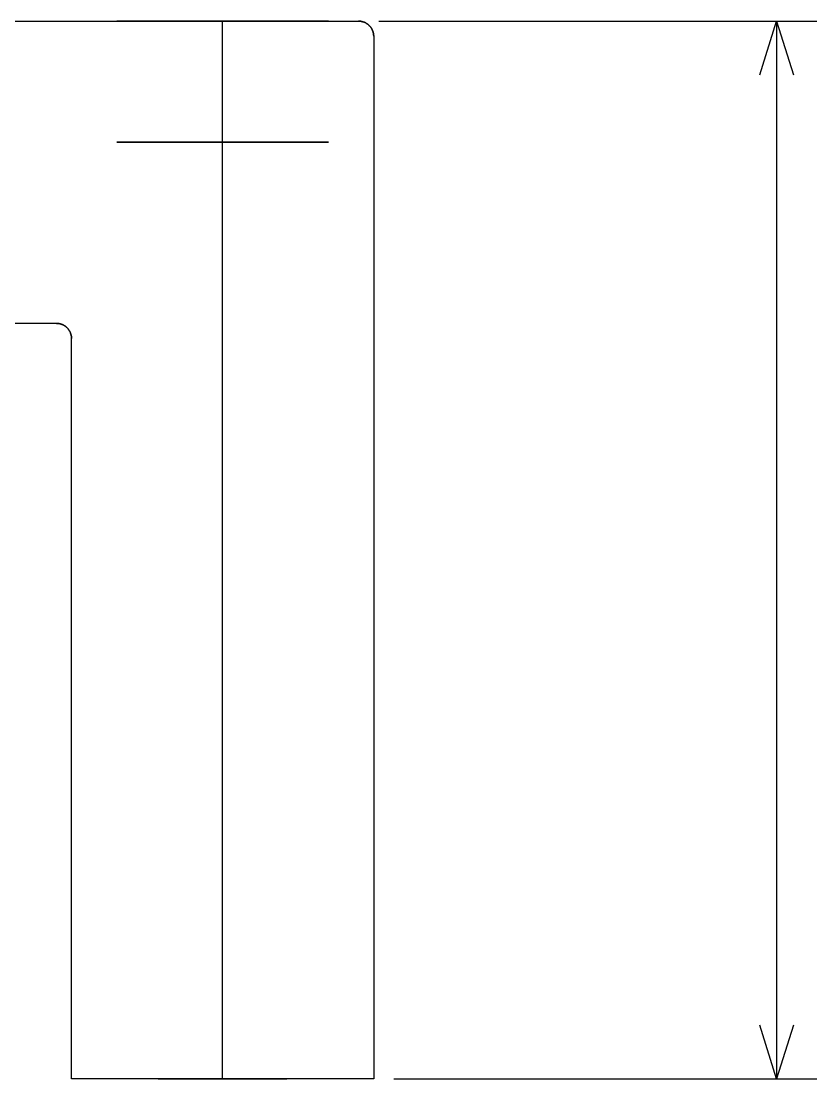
# Model space of a CAD drawing. Header units: inches. Extents: x 0.5 to 33.5, y 0.5 to 21.5.
# Drawn here: x 14.208 to 15.854, y 9.604 to 11.792 of the extents above; entities that cross this region are included whole.
import ezdxf

# ---------------------------------------------------------------- set-up
doc = ezdxf.new("R2010")
doc.units = ezdxf.units.IN
doc.header["$MEASUREMENT"] = 0

msp = doc.modelspace()

# ---------------------------------------------------------------- linework, layer by layer
at = {"layer": 'ANNOTATION'}
for p, q in [((14.9479, 11.7917), (15.8542, 11.7917)), ((15.7361, 11.6806), (15.7708, 11.7917)), ((15.7708, 11.7917), (15.7708, 9.6042)), ((15.7708, 11.7917), (15.8056, 11.6806)), ((15.7708, 9.6042), (15.7361, 9.7153)), ((15.8056, 9.7153), (15.7708, 9.6042)), ((14.9792, 9.6042), (15.8542, 9.6042))]:
    msp.add_line(p, q, dxfattribs=at)
at = {"layer": 'OUTLINE'}
for p, q in [((12.5625, 11.7917), (14.9062, 11.7917)), ((12.5625, 11.7917), (14.9062, 11.7917)), ((14.4065, 11.7917), (14.4062, 11.7917)), ((14.4062, 11.7917), (14.4065, 11.7917)), ((14.4073, 11.7917), (14.4065, 11.7917)), ((14.4065, 11.7917), (14.4073, 11.7917)), ((14.4086, 11.7917), (14.4073, 11.7917)), ((14.4073, 11.7917), (14.4086, 11.7917)), ((14.4105, 11.7917), (14.4086, 11.7917)), ((14.4086, 11.7917), (14.4105, 11.7917)), ((14.4128, 11.7917), (14.4105, 11.7917)), ((14.4105, 11.7917), (14.4128, 11.7917)), ((14.4157, 11.7917), (14.4128, 11.7917)), ((14.4128, 11.7917), (14.4157, 11.7917)), ((14.419, 11.7917), (14.4157, 11.7917)), ((14.4157, 11.7917), (14.419, 11.7917)), ((14.4229, 11.7917), (14.419, 11.7917)), ((14.419, 11.7917), (14.4229, 11.7917)), ((14.4273, 11.7917), (14.4229, 11.7917)), ((14.4229, 11.7917), (14.4273, 11.7917)), ((14.4321, 11.7917), (14.4273, 11.7917)), ((14.4273, 11.7917), (14.4321, 11.7917)), ((14.4374, 11.7917), (14.4321, 11.7917)), ((14.4321, 11.7917), (14.4374, 11.7917)), ((14.4431, 11.7917), (14.4374, 11.7917)), ((14.4374, 11.7917), (14.4431, 11.7917)), ((14.4493, 11.7917), (14.4431, 11.7917)), ((14.4431, 11.7917), (14.4493, 11.7917)), ((14.4559, 11.7917), (14.4493, 11.7917)), ((14.4493, 11.7917), (14.4559, 11.7917)), ((14.4629, 11.7917), (14.4559, 11.7917)), ((14.4559, 11.7917), (14.4629, 11.7917)), ((14.4703, 11.7917), (14.4629, 11.7917)), ((14.4629, 11.7917), (14.4703, 11.7917)), ((14.4781, 11.7917), (14.4703, 11.7917)), ((14.4703, 11.7917), (14.4781, 11.7917)), ((14.4862, 11.7917), (14.4781, 11.7917)), ((14.4781, 11.7917), (14.4862, 11.7917)), ((14.4947, 11.7917), (14.4862, 11.7917)), ((14.4862, 11.7917), (14.4947, 11.7917)), ((14.5035, 11.7917), (14.4947, 11.7917)), ((14.4947, 11.7917), (14.5035, 11.7917)), ((14.5125, 11.7917), (14.5035, 11.7917)), ((14.5035, 11.7917), (14.5125, 11.7917)), ((14.5219, 11.7917), (14.5125, 11.7917)), ((14.5125, 11.7917), (14.5219, 11.7917)), ((14.5315, 11.7917), (14.5219, 11.7917)), ((14.5219, 11.7917), (14.5315, 11.7917)), ((14.5413, 11.7917), (14.5315, 11.7917)), ((14.5315, 11.7917), (14.5413, 11.7917)), ((14.5513, 11.7917), (14.5413, 11.7917)), ((14.5413, 11.7917), (14.5513, 11.7917)), ((14.5615, 11.7917), (14.5513, 11.7917)), ((14.5513, 11.7917), (14.5615, 11.7917)), ((14.5718, 11.7917), (14.5615, 11.7917)), ((14.5615, 11.7917), (14.5718, 11.7917)), ((14.5823, 11.7917), (14.5718, 11.7917)), ((14.5718, 11.7917), (14.5823, 11.7917)), ((14.5929, 11.7917), (14.5823, 11.7917)), ((14.5823, 11.7917), (14.5929, 11.7917)), ((14.6036, 11.7917), (14.5929, 11.7917)), ((14.5929, 11.7917), (14.6036, 11.7917)), ((14.6143, 11.7917), (14.6036, 11.7917)), ((14.6036, 11.7917), (14.6143, 11.7917)), ((14.625, 11.7917), (14.6143, 11.7917)), ((14.6143, 11.7917), (14.625, 11.7917)), ((14.625, 11.5417), (14.625, 11.7917)), ((14.625, 11.7917), (14.6357, 11.7917)), ((14.6357, 11.7917), (14.625, 11.7917)), ((14.625, 11.5417), (14.625, 11.7917)), ((14.6357, 11.7917), (14.6464, 11.7917)), ((14.6464, 11.7917), (14.6357, 11.7917)), ((14.6464, 11.7917), (14.6571, 11.7917)), ((14.6571, 11.7917), (14.6464, 11.7917)), ((14.6571, 11.7917), (14.6677, 11.7917)), ((14.6677, 11.7917), (14.6571, 11.7917)), ((14.6677, 11.7917), (14.6782, 11.7917)), ((14.6782, 11.7917), (14.6677, 11.7917)), ((14.6782, 11.7917), (14.6885, 11.7917)), ((14.6885, 11.7917), (14.6782, 11.7917)), ((14.6885, 11.7917), (14.6987, 11.7917)), ((14.6987, 11.7917), (14.6885, 11.7917)), ((14.6987, 11.7917), (14.7087, 11.7917)), ((14.7087, 11.7917), (14.6987, 11.7917)), ((14.7087, 11.7917), (14.7185, 11.7917)), ((14.7185, 11.7917), (14.7087, 11.7917)), ((14.7185, 11.7917), (14.7281, 11.7917)), ((14.7281, 11.7917), (14.7185, 11.7917)), ((14.7281, 11.7917), (14.7375, 11.7917)), ((14.7375, 11.7917), (14.7281, 11.7917)), ((14.7375, 11.7917), (14.7465, 11.7917)), ((14.7465, 11.7917), (14.7375, 11.7917)), ((14.7465, 11.7917), (14.7553, 11.7917)), ((14.7553, 11.7917), (14.7465, 11.7917)), ((14.7553, 11.7917), (14.7638, 11.7917)), ((14.7638, 11.7917), (14.7553, 11.7917)), ((14.7638, 11.7917), (14.7719, 11.7917)), ((14.7719, 11.7917), (14.7638, 11.7917)), ((14.7719, 11.7917), (14.7797, 11.7917)), ((14.7797, 11.7917), (14.7719, 11.7917)), ((14.7797, 11.7917), (14.7871, 11.7917)), ((14.7871, 11.7917), (14.7797, 11.7917)), ((14.7871, 11.7917), (14.7941, 11.7917)), ((14.7941, 11.7917), (14.7871, 11.7917)), ((14.7941, 11.7917), (14.8007, 11.7917)), ((14.8007, 11.7917), (14.7941, 11.7917)), ((14.8007, 11.7917), (14.8069, 11.7917)), ((14.8069, 11.7917), (14.8007, 11.7917)), ((14.8069, 11.7917), (14.8126, 11.7917)), ((14.8126, 11.7917), (14.8069, 11.7917)), ((14.8126, 11.7917), (14.8179, 11.7917)), ((14.8179, 11.7917), (14.8126, 11.7917)), ((14.8179, 11.7917), (14.8227, 11.7917)), ((14.8227, 11.7917), (14.8179, 11.7917)), ((14.8227, 11.7917), (14.8271, 11.7917)), ((14.8271, 11.7917), (14.8227, 11.7917)), ((14.8271, 11.7917), (14.831, 11.7917)), ((14.831, 11.7917), (14.8271, 11.7917)), ((14.831, 11.7917), (14.8343, 11.7917)), ((14.8343, 11.7917), (14.831, 11.7917)), ((14.8343, 11.7917), (14.8372, 11.7917)), ((14.8372, 11.7917), (14.8343, 11.7917)), ((14.8372, 11.7917), (14.8395, 11.7917)), ((14.8395, 11.7917), (14.8372, 11.7917)), ((14.8395, 11.7917), (14.8414, 11.7917)), ((14.8414, 11.7917), (14.8395, 11.7917)), ((14.8414, 11.7917), (14.8427, 11.7917)), ((14.8427, 11.7917), (14.8414, 11.7917)), ((14.8427, 11.7917), (14.8435, 11.7917)), ((14.8435, 11.7917), (14.8427, 11.7917)), ((14.8435, 11.7917), (14.8438, 11.7917)), ((14.8438, 11.7917), (14.8435, 11.7917)), ((14.9062, 11.7917), (14.907, 11.7917)), ((14.907, 11.7917), (14.9062, 11.7917)), ((14.907, 11.7917), (14.9078, 11.7916)), ((14.9078, 11.7916), (14.907, 11.7917)), ((14.9078, 11.7916), (14.9085, 11.7916)), ((14.9085, 11.7916), (14.9078, 11.7916)), ((14.9085, 11.7916), (14.9093, 11.7915)), ((14.9093, 11.7915), (14.9085, 11.7916)), ((14.9093, 11.7915), (14.9101, 11.7914)), ((14.9101, 11.7914), (14.9093, 11.7915)), ((14.9101, 11.7914), (14.9108, 11.7913)), ((14.9108, 11.7913), (14.9101, 11.7914)), ((14.9108, 11.7913), (14.9116, 11.7912)), ((14.9116, 11.7912), (14.9108, 11.7913)), ((14.9116, 11.7912), (14.9123, 11.7911)), ((14.9123, 11.7911), (14.9116, 11.7912)), ((14.9123, 11.7911), (14.9131, 11.7909)), ((14.9131, 11.7909), (14.9123, 11.7911)), ((14.9131, 11.7909), (14.9138, 11.7907)), ((14.9138, 11.7907), (14.9131, 11.7909)), ((14.9138, 11.7907), (14.9146, 11.7905)), ((14.9146, 11.7905), (14.9138, 11.7907)), ((14.9146, 11.7905), (14.9153, 11.7903)), ((14.9153, 11.7903), (14.9146, 11.7905)), ((14.9153, 11.7903), (14.9161, 11.7901)), ((14.9161, 11.7901), (14.9153, 11.7903)), ((14.9161, 11.7901), (14.9168, 11.7898)), ((14.9168, 11.7898), (14.9161, 11.7901)), ((14.9168, 11.7898), (14.9175, 11.7896)), ((14.9175, 11.7896), (14.9168, 11.7898)), ((14.9175, 11.7896), (14.9182, 11.7893)), ((14.9182, 11.7893), (14.9175, 11.7896)), ((14.9182, 11.7893), (14.9189, 11.789)), ((14.9189, 11.789), (14.9182, 11.7893)), ((14.9189, 11.789), (14.9196, 11.7887)), ((14.9196, 11.7887), (14.9189, 11.789)), ((14.9196, 11.7887), (14.9203, 11.7883)), ((14.9203, 11.7883), (14.9196, 11.7887)), ((14.9203, 11.7883), (14.921, 11.788)), ((14.921, 11.788), (14.9203, 11.7883)), ((14.921, 11.788), (14.9217, 11.7876)), ((14.9217, 11.7876), (14.921, 11.788)), ((14.9217, 11.7876), (14.9223, 11.7872)), ((14.9223, 11.7872), (14.9217, 11.7876)), ((14.9223, 11.7872), (14.923, 11.7868)), ((14.923, 11.7868), (14.9223, 11.7872)), ((14.923, 11.7868), (14.9236, 11.7864)), ((14.9236, 11.7864), (14.923, 11.7868)), ((14.9236, 11.7864), (14.9242, 11.786)), ((14.9242, 11.786), (14.9236, 11.7864)), ((14.9242, 11.786), (14.9249, 11.7855)), ((14.9249, 11.7855), (14.9242, 11.786)), ((14.9249, 11.7855), (14.9255, 11.7851)), ((14.9255, 11.7851), (14.9249, 11.7855)), ((14.9255, 11.7851), (14.9261, 11.7846)), ((14.9261, 11.7846), (14.9255, 11.7851)), ((14.9261, 11.7846), (14.9267, 11.7841)), ((14.9267, 11.7841), (14.9261, 11.7846)), ((14.9267, 11.7841), (14.9272, 11.7836)), ((14.9272, 11.7836), (14.9267, 11.7841)), ((14.9272, 11.7836), (14.9278, 11.783)), ((14.9278, 11.783), (14.9272, 11.7836)), ((14.9278, 11.783), (14.9283, 11.7825)), ((14.9283, 11.7825), (14.9278, 11.783)), ((14.9283, 11.7825), (14.9289, 11.782)), ((14.9289, 11.782), (14.9283, 11.7825)), ((14.9289, 11.782), (14.9294, 11.7814)), ((14.9294, 11.7814), (14.9289, 11.782)), ((14.9294, 11.7814), (14.9299, 11.7808)), ((14.9299, 11.7808), (14.9294, 11.7814)), ((14.9299, 11.7808), (14.9304, 11.7802)), ((14.9304, 11.7802), (14.9299, 11.7808)), ((14.9304, 11.7802), (14.9309, 11.7796)), ((14.9309, 11.7796), (14.9304, 11.7802)), ((14.9309, 11.7796), (14.9314, 11.779)), ((14.9314, 11.779), (14.9309, 11.7796)), ((14.9314, 11.779), (14.9318, 11.7784)), ((14.9318, 11.7784), (14.9314, 11.779)), ((14.9318, 11.7784), (14.9322, 11.7778)), ((14.9322, 11.7778), (14.9318, 11.7784)), ((14.9322, 11.7778), (14.9327, 11.7771)), ((14.9327, 11.7771), (14.9322, 11.7778)), ((14.9327, 11.7771), (14.9331, 11.7765)), ((14.9331, 11.7765), (14.9327, 11.7771)), ((14.9331, 11.7765), (14.9334, 11.7758)), ((14.9334, 11.7758), (14.9331, 11.7765)), ((14.9334, 11.7758), (14.9338, 11.7751)), ((14.9338, 11.7751), (14.9334, 11.7758)), ((14.9338, 11.7751), (14.9342, 11.7745)), ((14.9342, 11.7745), (14.9338, 11.7751)), ((14.9342, 11.7745), (14.9345, 11.7738)), ((14.9345, 11.7738), (14.9342, 11.7745)), ((14.9345, 11.7738), (14.9348, 11.7731)), ((14.9348, 11.7731), (14.9345, 11.7738)), ((14.9348, 11.7731), (14.9351, 11.7724)), ((14.9351, 11.7724), (14.9348, 11.7731)), ((14.9351, 11.7724), (14.9354, 11.7717)), ((14.9354, 11.7717), (14.9351, 11.7724)), ((14.9354, 11.7717), (14.9357, 11.7709)), ((14.9357, 11.7709), (14.9354, 11.7717)), ((14.9357, 11.7709), (14.9359, 11.7702)), ((14.9359, 11.7702), (14.9357, 11.7709)), ((14.9359, 11.7702), (14.9362, 11.7695)), ((14.9362, 11.7695), (14.9359, 11.7702)), ((14.9362, 11.7695), (14.9364, 11.7688)), ((14.9364, 11.7688), (14.9362, 11.7695)), ((14.9364, 11.7688), (14.9366, 11.768)), ((14.9366, 11.768), (14.9364, 11.7688)), ((14.9366, 11.768), (14.9367, 11.7673)), ((14.9367, 11.7673), (14.9366, 11.768)), ((14.9367, 11.7673), (14.9369, 11.7665)), ((14.9369, 11.7665), (14.9367, 11.7673)), ((14.9369, 11.7665), (14.937, 11.7658)), ((14.937, 11.7658), (14.9369, 11.7665)), ((14.937, 11.7658), (14.9372, 11.765)), ((14.9372, 11.765), (14.937, 11.7658)), ((14.9372, 11.765), (14.9373, 11.7642)), ((14.9373, 11.7642), (14.9372, 11.765)), ((14.9373, 11.7642), (14.9373, 11.7635)), ((14.9373, 11.7635), (14.9373, 11.7642)), ((14.9373, 11.7635), (14.9374, 11.7627)), ((14.9374, 11.7627), (14.9373, 11.7635)), ((14.9374, 11.7627), (14.9375, 11.762)), ((14.9375, 11.762), (14.9374, 11.7627)), ((14.9375, 11.762), (14.9375, 11.7612)), ((14.9375, 11.7612), (14.9375, 11.762)), ((14.9375, 11.7612), (14.9375, 11.7604)), ((14.9375, 11.7604), (14.9375, 11.7612)), ((14.9375, 11.7604), (14.9375, 9.6042)), ((14.9375, 11.7604), (14.9375, 9.6042)), ((14.4065, 11.5417), (14.4062, 11.5417)), ((14.4062, 11.5417), (14.4065, 11.5417)), ((14.4073, 11.5417), (14.4065, 11.5417)), ((14.4065, 11.5417), (14.4073, 11.5417)), ((14.4086, 11.5417), (14.4073, 11.5417)), ((14.4073, 11.5417), (14.4086, 11.5417)), ((14.4105, 11.5417), (14.4086, 11.5417)), ((14.4086, 11.5417), (14.4105, 11.5417)), ((14.4128, 11.5417), (14.4105, 11.5417)), ((14.4105, 11.5417), (14.4128, 11.5417)), ((14.4157, 11.5417), (14.4128, 11.5417)), ((14.4128, 11.5417), (14.4157, 11.5417)), ((14.419, 11.5417), (14.4157, 11.5417)), ((14.4157, 11.5417), (14.419, 11.5417)), ((14.4229, 11.5417), (14.419, 11.5417)), ((14.419, 11.5417), (14.4229, 11.5417)), ((14.4273, 11.5417), (14.4229, 11.5417)), ((14.4229, 11.5417), (14.4273, 11.5417)), ((14.4321, 11.5417), (14.4273, 11.5417)), ((14.4273, 11.5417), (14.4321, 11.5417)), ((14.4374, 11.5417), (14.4321, 11.5417)), ((14.4321, 11.5417), (14.4374, 11.5417)), ((14.4431, 11.5417), (14.4374, 11.5417)), ((14.4374, 11.5417), (14.4431, 11.5417)), ((14.4493, 11.5417), (14.4431, 11.5417)), ((14.4431, 11.5417), (14.4493, 11.5417)), ((14.4559, 11.5417), (14.4493, 11.5417)), ((14.4493, 11.5417), (14.4559, 11.5417)), ((14.4629, 11.5417), (14.4559, 11.5417)), ((14.4559, 11.5417), (14.4629, 11.5417)), ((14.4703, 11.5417), (14.4629, 11.5417)), ((14.4629, 11.5417), (14.4703, 11.5417)), ((14.4781, 11.5417), (14.4703, 11.5417)), ((14.4703, 11.5417), (14.4781, 11.5417)), ((14.4862, 11.5417), (14.4781, 11.5417)), ((14.4781, 11.5417), (14.4862, 11.5417)), ((14.4947, 11.5417), (14.4862, 11.5417)), ((14.4862, 11.5417), (14.4947, 11.5417)), ((14.4922, 11.5417), (14.492, 11.5417)), ((14.492, 11.5417), (14.4922, 11.5417)), ((14.4926, 11.5417), (14.4922, 11.5417)), ((14.4922, 11.5417), (14.4926, 11.5417)), ((14.4934, 11.5417), (14.4926, 11.5417)), ((14.4926, 11.5417), (14.4934, 11.5417)), ((14.4946, 11.5417), (14.4934, 11.5417)), ((14.4934, 11.5417), (14.4946, 11.5417)), ((14.496, 11.5417), (14.4946, 11.5417)), ((14.4946, 11.5417), (14.496, 11.5417)), ((14.5035, 11.5417), (14.4947, 11.5417)), ((14.4947, 11.5417), (14.5035, 11.5417)), ((14.4977, 11.5417), (14.496, 11.5417)), ((14.496, 11.5417), (14.4977, 11.5417)), ((14.4998, 11.5417), (14.4977, 11.5417)), ((14.4977, 11.5417), (14.4998, 11.5417)), ((14.5021, 11.5417), (14.4998, 11.5417)), ((14.4998, 11.5417), (14.5021, 11.5417)), ((14.5048, 11.5417), (14.5021, 11.5417)), ((14.5021, 11.5417), (14.5048, 11.5417)), ((14.5125, 11.5417), (14.5035, 11.5417)), ((14.5035, 11.5417), (14.5125, 11.5417)), ((14.5077, 11.5417), (14.5048, 11.5417)), ((14.5048, 11.5417), (14.5077, 11.5417)), ((14.5109, 11.5417), (14.5077, 11.5417)), ((14.5077, 11.5417), (14.5109, 11.5417)), ((14.5144, 11.5417), (14.5109, 11.5417)), ((14.5109, 11.5417), (14.5144, 11.5417)), ((14.5219, 11.5417), (14.5125, 11.5417)), ((14.5125, 11.5417), (14.5219, 11.5417)), ((14.5182, 11.5417), (14.5144, 11.5417)), ((14.5144, 11.5417), (14.5182, 11.5417)), ((14.5222, 11.5417), (14.5182, 11.5417)), ((14.5182, 11.5417), (14.5222, 11.5417)), ((14.5315, 11.5417), (14.5219, 11.5417)), ((14.5219, 11.5417), (14.5315, 11.5417)), ((14.5265, 11.5417), (14.5222, 11.5417)), ((14.5222, 11.5417), (14.5265, 11.5417)), ((14.531, 11.5417), (14.5265, 11.5417)), ((14.5265, 11.5417), (14.531, 11.5417)), ((14.5357, 11.5417), (14.531, 11.5417)), ((14.531, 11.5417), (14.5357, 11.5417)), ((14.5413, 11.5417), (14.5315, 11.5417)), ((14.5315, 11.5417), (14.5413, 11.5417)), ((14.5406, 11.5417), (14.5357, 11.5417)), ((14.5357, 11.5417), (14.5406, 11.5417)), ((14.5458, 11.5417), (14.5406, 11.5417)), ((14.5406, 11.5417), (14.5458, 11.5417)), ((14.5513, 11.5417), (14.5413, 11.5417)), ((14.5413, 11.5417), (14.5513, 11.5417)), ((14.5511, 11.5417), (14.5458, 11.5417)), ((14.5458, 11.5417), (14.5511, 11.5417)), ((14.5566, 11.5417), (14.5511, 11.5417)), ((14.5511, 11.5417), (14.5566, 11.5417)), ((14.5615, 11.5417), (14.5513, 11.5417)), ((14.5513, 11.5417), (14.5615, 11.5417)), ((14.5623, 11.5417), (14.5566, 11.5417)), ((14.5566, 11.5417), (14.5623, 11.5417)), ((14.5718, 11.5417), (14.5615, 11.5417)), ((14.5615, 11.5417), (14.5718, 11.5417)), ((14.5681, 11.5417), (14.5623, 11.5417)), ((14.5623, 11.5417), (14.5681, 11.5417)), ((14.5741, 11.5417), (14.5681, 11.5417)), ((14.5681, 11.5417), (14.5741, 11.5417)), ((14.5823, 11.5417), (14.5718, 11.5417)), ((14.5718, 11.5417), (14.5823, 11.5417)), ((14.5802, 11.5417), (14.5741, 11.5417)), ((14.5741, 11.5417), (14.5802, 11.5417)), ((14.5864, 11.5417), (14.5802, 11.5417)), ((14.5802, 11.5417), (14.5864, 11.5417)), ((14.5929, 11.5417), (14.5823, 11.5417)), ((14.5823, 11.5417), (14.5929, 11.5417)), ((14.5927, 11.5417), (14.5864, 11.5417)), ((14.5864, 11.5417), (14.5927, 11.5417)), ((14.5991, 11.5417), (14.5927, 11.5417)), ((14.5927, 11.5417), (14.5991, 11.5417)), ((14.6036, 11.5417), (14.5929, 11.5417)), ((14.5929, 11.5417), (14.6036, 11.5417)), ((14.6055, 11.5417), (14.5991, 11.5417)), ((14.5991, 11.5417), (14.6055, 11.5417)), ((14.6143, 11.5417), (14.6036, 11.5417)), ((14.6036, 11.5417), (14.6143, 11.5417)), ((14.612, 11.5417), (14.6055, 11.5417)), ((14.6055, 11.5417), (14.612, 11.5417)), ((14.6185, 11.5417), (14.612, 11.5417)), ((14.612, 11.5417), (14.6185, 11.5417)), ((14.625, 11.5417), (14.6143, 11.5417)), ((14.6143, 11.5417), (14.625, 11.5417)), ((14.625, 11.5417), (14.6185, 11.5417)), ((14.6185, 11.5417), (14.625, 11.5417)), ((14.625, 11.5417), (14.6315, 11.5417)), ((14.6315, 11.5417), (14.625, 11.5417)), ((14.625, 9.6042), (14.625, 11.5417)), ((14.625, 9.6042), (14.625, 11.5417)), ((14.625, 11.5417), (14.6357, 11.5417)), ((14.6357, 11.5417), (14.625, 11.5417)), ((14.6315, 11.5417), (14.638, 11.5417)), ((14.638, 11.5417), (14.6315, 11.5417)), ((14.6357, 11.5417), (14.6464, 11.5417)), ((14.6464, 11.5417), (14.6357, 11.5417)), ((14.638, 11.5417), (14.6445, 11.5417)), ((14.6445, 11.5417), (14.638, 11.5417)), ((14.6445, 11.5417), (14.6509, 11.5417)), ((14.6509, 11.5417), (14.6445, 11.5417)), ((14.6464, 11.5417), (14.6571, 11.5417)), ((14.6571, 11.5417), (14.6464, 11.5417)), ((14.6509, 11.5417), (14.6573, 11.5417)), ((14.6573, 11.5417), (14.6509, 11.5417)), ((14.6571, 11.5417), (14.6677, 11.5417)), ((14.6677, 11.5417), (14.6571, 11.5417)), ((14.6573, 11.5417), (14.6636, 11.5417)), ((14.6636, 11.5417), (14.6573, 11.5417)), ((14.6636, 11.5417), (14.6698, 11.5417)), ((14.6698, 11.5417), (14.6636, 11.5417)), ((14.6677, 11.5417), (14.6782, 11.5417)), ((14.6782, 11.5417), (14.6677, 11.5417)), ((14.6698, 11.5417), (14.6759, 11.5417)), ((14.6759, 11.5417), (14.6698, 11.5417)), ((14.6759, 11.5417), (14.6819, 11.5417)), ((14.6819, 11.5417), (14.6759, 11.5417)), ((14.6782, 11.5417), (14.6885, 11.5417)), ((14.6885, 11.5417), (14.6782, 11.5417)), ((14.6819, 11.5417), (14.6877, 11.5417)), ((14.6877, 11.5417), (14.6819, 11.5417)), ((14.6877, 11.5417), (14.6934, 11.5417)), ((14.6934, 11.5417), (14.6877, 11.5417)), ((14.6885, 11.5417), (14.6987, 11.5417)), ((14.6987, 11.5417), (14.6885, 11.5417)), ((14.6934, 11.5417), (14.6989, 11.5417)), ((14.6989, 11.5417), (14.6934, 11.5417)), ((14.6987, 11.5417), (14.7087, 11.5417)), ((14.7087, 11.5417), (14.6987, 11.5417)), ((14.6989, 11.5417), (14.7042, 11.5417)), ((14.7042, 11.5417), (14.6989, 11.5417)), ((14.7042, 11.5417), (14.7094, 11.5417)), ((14.7094, 11.5417), (14.7042, 11.5417)), ((14.7087, 11.5417), (14.7185, 11.5417)), ((14.7185, 11.5417), (14.7087, 11.5417)), ((14.7094, 11.5417), (14.7143, 11.5417)), ((14.7143, 11.5417), (14.7094, 11.5417)), ((14.7143, 11.5417), (14.719, 11.5417)), ((14.719, 11.5417), (14.7143, 11.5417)), ((14.7185, 11.5417), (14.7281, 11.5417)), ((14.7281, 11.5417), (14.7185, 11.5417)), ((14.719, 11.5417), (14.7235, 11.5417)), ((14.7235, 11.5417), (14.719, 11.5417)), ((14.7235, 11.5417), (14.7278, 11.5417)), ((14.7278, 11.5417), (14.7235, 11.5417)), ((14.7278, 11.5417), (14.7318, 11.5417)), ((14.7318, 11.5417), (14.7278, 11.5417)), ((14.7281, 11.5417), (14.7375, 11.5417)), ((14.7375, 11.5417), (14.7281, 11.5417)), ((14.7318, 11.5417), (14.7356, 11.5417)), ((14.7356, 11.5417), (14.7318, 11.5417)), ((14.7356, 11.5417), (14.7391, 11.5417)), ((14.7391, 11.5417), (14.7356, 11.5417)), ((14.7375, 11.5417), (14.7465, 11.5417)), ((14.7465, 11.5417), (14.7375, 11.5417)), ((14.7391, 11.5417), (14.7423, 11.5417)), ((14.7423, 11.5417), (14.7391, 11.5417)), ((14.7423, 11.5417), (14.7452, 11.5417)), ((14.7452, 11.5417), (14.7423, 11.5417)), ((14.7452, 11.5417), (14.7479, 11.5417)), ((14.7479, 11.5417), (14.7452, 11.5417)), ((14.7465, 11.5417), (14.7553, 11.5417)), ((14.7553, 11.5417), (14.7465, 11.5417)), ((14.7479, 11.5417), (14.7502, 11.5417)), ((14.7502, 11.5417), (14.7479, 11.5417)), ((14.7502, 11.5417), (14.7523, 11.5417)), ((14.7523, 11.5417), (14.7502, 11.5417)), ((14.7523, 11.5417), (14.754, 11.5417)), ((14.754, 11.5417), (14.7523, 11.5417)), ((14.754, 11.5417), (14.7554, 11.5417)), ((14.7554, 11.5417), (14.754, 11.5417)), ((14.7553, 11.5417), (14.7638, 11.5417)), ((14.7638, 11.5417), (14.7553, 11.5417)), ((14.7554, 11.5417), (14.7566, 11.5417)), ((14.7566, 11.5417), (14.7554, 11.5417)), ((14.7566, 11.5417), (14.7574, 11.5417)), ((14.7574, 11.5417), (14.7566, 11.5417)), ((14.7574, 11.5417), (14.7578, 11.5417)), ((14.7578, 11.5417), (14.7574, 11.5417)), ((14.7578, 11.5417), (14.758, 11.5417)), ((14.758, 11.5417), (14.7578, 11.5417)), ((14.7638, 11.5417), (14.7719, 11.5417)), ((14.7719, 11.5417), (14.7638, 11.5417)), ((14.7719, 11.5417), (14.7797, 11.5417)), ((14.7797, 11.5417), (14.7719, 11.5417)), ((14.7797, 11.5417), (14.7871, 11.5417)), ((14.7871, 11.5417), (14.7797, 11.5417)), ((14.7871, 11.5417), (14.7941, 11.5417)), ((14.7941, 11.5417), (14.7871, 11.5417)), ((14.7941, 11.5417), (14.8007, 11.5417)), ((14.8007, 11.5417), (14.7941, 11.5417)), ((14.8007, 11.5417), (14.8069, 11.5417)), ((14.8069, 11.5417), (14.8007, 11.5417)), ((14.8069, 11.5417), (14.8126, 11.5417)), ((14.8126, 11.5417), (14.8069, 11.5417)), ((14.8126, 11.5417), (14.8179, 11.5417)), ((14.8179, 11.5417), (14.8126, 11.5417)), ((14.8179, 11.5417), (14.8227, 11.5417)), ((14.8227, 11.5417), (14.8179, 11.5417)), ((14.8227, 11.5417), (14.8271, 11.5417)), ((14.8271, 11.5417), (14.8227, 11.5417)), ((14.8271, 11.5417), (14.831, 11.5417)), ((14.831, 11.5417), (14.8271, 11.5417)), ((14.831, 11.5417), (14.8343, 11.5417)), ((14.8343, 11.5417), (14.831, 11.5417)), ((14.8343, 11.5417), (14.8372, 11.5417)), ((14.8372, 11.5417), (14.8343, 11.5417)), ((14.8372, 11.5417), (14.8395, 11.5417)), ((14.8395, 11.5417), (14.8372, 11.5417)), ((14.8395, 11.5417), (14.8414, 11.5417)), ((14.8414, 11.5417), (14.8395, 11.5417)), ((14.8414, 11.5417), (14.8427, 11.5417)), ((14.8427, 11.5417), (14.8414, 11.5417)), ((14.8427, 11.5417), (14.8435, 11.5417)), ((14.8435, 11.5417), (14.8427, 11.5417)), ((14.8435, 11.5417), (14.8438, 11.5417)), ((14.8438, 11.5417), (14.8435, 11.5417)), ((14.2812, 11.1667), (12.5625, 11.1667)), ((14.2812, 11.1667), (12.5625, 11.1667)), ((14.282, 11.1667), (14.2812, 11.1667)), ((14.2812, 11.1667), (14.282, 11.1667)), ((14.2828, 11.1666), (14.282, 11.1667)), ((14.282, 11.1667), (14.2828, 11.1666)), ((14.2835, 11.1666), (14.2828, 11.1666)), ((14.2828, 11.1666), (14.2835, 11.1666)), ((14.2843, 11.1665), (14.2835, 11.1666)), ((14.2835, 11.1666), (14.2843, 11.1665)), ((14.2851, 11.1664), (14.2843, 11.1665)), ((14.2843, 11.1665), (14.2851, 11.1664)), ((14.2858, 11.1663), (14.2851, 11.1664)), ((14.2851, 11.1664), (14.2858, 11.1663)), ((14.2866, 11.1662), (14.2858, 11.1663)), ((14.2858, 11.1663), (14.2866, 11.1662)), ((14.2873, 11.1661), (14.2866, 11.1662)), ((14.2866, 11.1662), (14.2873, 11.1661)), ((14.2881, 11.1659), (14.2873, 11.1661)), ((14.2873, 11.1661), (14.2881, 11.1659)), ((14.2888, 11.1657), (14.2881, 11.1659)), ((14.2881, 11.1659), (14.2888, 11.1657)), ((14.2896, 11.1655), (14.2888, 11.1657)), ((14.2888, 11.1657), (14.2896, 11.1655)), ((14.2903, 11.1653), (14.2896, 11.1655)), ((14.2896, 11.1655), (14.2903, 11.1653)), ((14.2911, 11.1651), (14.2903, 11.1653)), ((14.2903, 11.1653), (14.2911, 11.1651)), ((14.2918, 11.1648), (14.2911, 11.1651)), ((14.2911, 11.1651), (14.2918, 11.1648)), ((14.2925, 11.1646), (14.2918, 11.1648)), ((14.2918, 11.1648), (14.2925, 11.1646)), ((14.2932, 11.1643), (14.2925, 11.1646)), ((14.2925, 11.1646), (14.2932, 11.1643)), ((14.2939, 11.164), (14.2932, 11.1643)), ((14.2932, 11.1643), (14.2939, 11.164)), ((14.2946, 11.1637), (14.2939, 11.164)), ((14.2939, 11.164), (14.2946, 11.1637)), ((14.2953, 11.1633), (14.2946, 11.1637)), ((14.2946, 11.1637), (14.2953, 11.1633)), ((14.296, 11.163), (14.2953, 11.1633)), ((14.2953, 11.1633), (14.296, 11.163)), ((14.2967, 11.1626), (14.296, 11.163)), ((14.296, 11.163), (14.2967, 11.1626)), ((14.2973, 11.1622), (14.2967, 11.1626)), ((14.2967, 11.1626), (14.2973, 11.1622)), ((14.298, 11.1618), (14.2973, 11.1622)), ((14.2973, 11.1622), (14.298, 11.1618)), ((14.2986, 11.1614), (14.298, 11.1618)), ((14.298, 11.1618), (14.2986, 11.1614)), ((14.2992, 11.161), (14.2986, 11.1614)), ((14.2986, 11.1614), (14.2992, 11.161)), ((14.2999, 11.1605), (14.2992, 11.161)), ((14.2992, 11.161), (14.2999, 11.1605)), ((14.3005, 11.1601), (14.2999, 11.1605)), ((14.2999, 11.1605), (14.3005, 11.1601)), ((14.3011, 11.1596), (14.3005, 11.1601)), ((14.3005, 11.1601), (14.3011, 11.1596)), ((14.3017, 11.1591), (14.3011, 11.1596)), ((14.3011, 11.1596), (14.3017, 11.1591)), ((14.3022, 11.1586), (14.3017, 11.1591)), ((14.3017, 11.1591), (14.3022, 11.1586)), ((14.3028, 11.158), (14.3022, 11.1586)), ((14.3022, 11.1586), (14.3028, 11.158)), ((14.3033, 11.1575), (14.3028, 11.158)), ((14.3028, 11.158), (14.3033, 11.1575)), ((14.3039, 11.157), (14.3033, 11.1575)), ((14.3033, 11.1575), (14.3039, 11.157)), ((14.3044, 11.1564), (14.3039, 11.157)), ((14.3039, 11.157), (14.3044, 11.1564)), ((14.3049, 11.1558), (14.3044, 11.1564)), ((14.3044, 11.1564), (14.3049, 11.1558)), ((14.3054, 11.1552), (14.3049, 11.1558)), ((14.3049, 11.1558), (14.3054, 11.1552)), ((14.3059, 11.1546), (14.3054, 11.1552)), ((14.3054, 11.1552), (14.3059, 11.1546)), ((14.3064, 11.154), (14.3059, 11.1546)), ((14.3059, 11.1546), (14.3064, 11.154)), ((14.3068, 11.1534), (14.3064, 11.154)), ((14.3064, 11.154), (14.3068, 11.1534)), ((14.3072, 11.1528), (14.3068, 11.1534)), ((14.3068, 11.1534), (14.3072, 11.1528)), ((14.3077, 11.1521), (14.3072, 11.1528)), ((14.3072, 11.1528), (14.3077, 11.1521)), ((14.3081, 11.1515), (14.3077, 11.1521)), ((14.3077, 11.1521), (14.3081, 11.1515)), ((14.3084, 11.1508), (14.3081, 11.1515)), ((14.3081, 11.1515), (14.3084, 11.1508)), ((14.3088, 11.1501), (14.3084, 11.1508)), ((14.3084, 11.1508), (14.3088, 11.1501)), ((14.3092, 11.1495), (14.3088, 11.1501)), ((14.3088, 11.1501), (14.3092, 11.1495)), ((14.3095, 11.1488), (14.3092, 11.1495)), ((14.3092, 11.1495), (14.3095, 11.1488)), ((14.3098, 11.1481), (14.3095, 11.1488)), ((14.3095, 11.1488), (14.3098, 11.1481)), ((14.3101, 11.1474), (14.3098, 11.1481)), ((14.3098, 11.1481), (14.3101, 11.1474)), ((14.3104, 11.1467), (14.3101, 11.1474)), ((14.3101, 11.1474), (14.3104, 11.1467)), ((14.3107, 11.1459), (14.3104, 11.1467)), ((14.3104, 11.1467), (14.3107, 11.1459)), ((14.3109, 11.1452), (14.3107, 11.1459)), ((14.3107, 11.1459), (14.3109, 11.1452)), ((14.3112, 11.1445), (14.3109, 11.1452)), ((14.3109, 11.1452), (14.3112, 11.1445)), ((14.3114, 11.1438), (14.3112, 11.1445)), ((14.3112, 11.1445), (14.3114, 11.1438)), ((14.3116, 11.143), (14.3114, 11.1438)), ((14.3114, 11.1438), (14.3116, 11.143)), ((14.3117, 11.1423), (14.3116, 11.143)), ((14.3116, 11.143), (14.3117, 11.1423)), ((14.3119, 11.1415), (14.3117, 11.1423)), ((14.3117, 11.1423), (14.3119, 11.1415)), ((14.312, 11.1408), (14.3119, 11.1415)), ((14.3119, 11.1415), (14.312, 11.1408)), ((14.3122, 11.14), (14.312, 11.1408)), ((14.312, 11.1408), (14.3122, 11.14)), ((14.3123, 11.1392), (14.3122, 11.14)), ((14.3122, 11.14), (14.3123, 11.1392)), ((14.3123, 11.1385), (14.3123, 11.1392)), ((14.3123, 11.1392), (14.3123, 11.1385)), ((14.3124, 11.1377), (14.3123, 11.1385)), ((14.3123, 11.1385), (14.3124, 11.1377)), ((14.3125, 11.137), (14.3124, 11.1377)), ((14.3124, 11.1377), (14.3125, 11.137)), ((14.3125, 11.1362), (14.3125, 11.137)), ((14.3125, 11.137), (14.3125, 11.1362)), ((14.3125, 11.1354), (14.3125, 11.1362)), ((14.3125, 11.1362), (14.3125, 11.1354)), ((14.3125, 9.6042), (14.3125, 11.1354)), ((14.3125, 9.6042), (14.3125, 11.1354)), ((14.9375, 9.6042), (14.3125, 9.6042)), ((14.9375, 9.6042), (14.3125, 9.6042)), ((14.4922, 9.6042), (14.492, 9.6042)), ((14.492, 9.6042), (14.4922, 9.6042)), ((14.4926, 9.6042), (14.4922, 9.6042)), ((14.4922, 9.6042), (14.4926, 9.6042)), ((14.4934, 9.6042), (14.4926, 9.6042)), ((14.4926, 9.6042), (14.4934, 9.6042)), ((14.4946, 9.6042), (14.4934, 9.6042)), ((14.4934, 9.6042), (14.4946, 9.6042)), ((14.496, 9.6042), (14.4946, 9.6042)), ((14.4946, 9.6042), (14.496, 9.6042)), ((14.4977, 9.6042), (14.496, 9.6042)), ((14.496, 9.6042), (14.4977, 9.6042)), ((14.4998, 9.6042), (14.4977, 9.6042)), ((14.4977, 9.6042), (14.4998, 9.6042)), ((14.5021, 9.6042), (14.4998, 9.6042)), ((14.4998, 9.6042), (14.5021, 9.6042)), ((14.5048, 9.6042), (14.5021, 9.6042)), ((14.5021, 9.6042), (14.5048, 9.6042)), ((14.5077, 9.6042), (14.5048, 9.6042)), ((14.5048, 9.6042), (14.5077, 9.6042)), ((14.5109, 9.6042), (14.5077, 9.6042)), ((14.5077, 9.6042), (14.5109, 9.6042)), ((14.5144, 9.6042), (14.5109, 9.6042)), ((14.5109, 9.6042), (14.5144, 9.6042)), ((14.5182, 9.6042), (14.5144, 9.6042)), ((14.5144, 9.6042), (14.5182, 9.6042)), ((14.5222, 9.6042), (14.5182, 9.6042)), ((14.5182, 9.6042), (14.5222, 9.6042)), ((14.5265, 9.6042), (14.5222, 9.6042)), ((14.5222, 9.6042), (14.5265, 9.6042)), ((14.531, 9.6042), (14.5265, 9.6042)), ((14.5265, 9.6042), (14.531, 9.6042)), ((14.5357, 9.6042), (14.531, 9.6042)), ((14.531, 9.6042), (14.5357, 9.6042)), ((14.5406, 9.6042), (14.5357, 9.6042)), ((14.5357, 9.6042), (14.5406, 9.6042)), ((14.5458, 9.6042), (14.5406, 9.6042)), ((14.5406, 9.6042), (14.5458, 9.6042)), ((14.5511, 9.6042), (14.5458, 9.6042)), ((14.5458, 9.6042), (14.5511, 9.6042)), ((14.5566, 9.6042), (14.5511, 9.6042)), ((14.5511, 9.6042), (14.5566, 9.6042)), ((14.5623, 9.6042), (14.5566, 9.6042)), ((14.5566, 9.6042), (14.5623, 9.6042)), ((14.5681, 9.6042), (14.5623, 9.6042)), ((14.5623, 9.6042), (14.5681, 9.6042)), ((14.5741, 9.6042), (14.5681, 9.6042)), ((14.5681, 9.6042), (14.5741, 9.6042)), ((14.5802, 9.6042), (14.5741, 9.6042)), ((14.5741, 9.6042), (14.5802, 9.6042)), ((14.5864, 9.6042), (14.5802, 9.6042)), ((14.5802, 9.6042), (14.5864, 9.6042)), ((14.5927, 9.6042), (14.5864, 9.6042)), ((14.5864, 9.6042), (14.5927, 9.6042)), ((14.5991, 9.6042), (14.5927, 9.6042)), ((14.5927, 9.6042), (14.5991, 9.6042)), ((14.6055, 9.6042), (14.5991, 9.6042)), ((14.5991, 9.6042), (14.6055, 9.6042)), ((14.612, 9.6042), (14.6055, 9.6042)), ((14.6055, 9.6042), (14.612, 9.6042)), ((14.6185, 9.6042), (14.612, 9.6042)), ((14.612, 9.6042), (14.6185, 9.6042)), ((14.625, 9.6042), (14.6185, 9.6042)), ((14.6185, 9.6042), (14.625, 9.6042)), ((14.625, 9.6042), (14.6315, 9.6042)), ((14.6315, 9.6042), (14.625, 9.6042)), ((14.6315, 9.6042), (14.638, 9.6042)), ((14.638, 9.6042), (14.6315, 9.6042)), ((14.638, 9.6042), (14.6445, 9.6042)), ((14.6445, 9.6042), (14.638, 9.6042)), ((14.6445, 9.6042), (14.6509, 9.6042)), ((14.6509, 9.6042), (14.6445, 9.6042)), ((14.6509, 9.6042), (14.6573, 9.6042)), ((14.6573, 9.6042), (14.6509, 9.6042)), ((14.6573, 9.6042), (14.6636, 9.6042)), ((14.6636, 9.6042), (14.6573, 9.6042)), ((14.6636, 9.6042), (14.6698, 9.6042)), ((14.6698, 9.6042), (14.6636, 9.6042)), ((14.6698, 9.6042), (14.6759, 9.6042)), ((14.6759, 9.6042), (14.6698, 9.6042)), ((14.6759, 9.6042), (14.6819, 9.6042)), ((14.6819, 9.6042), (14.6759, 9.6042)), ((14.6819, 9.6042), (14.6877, 9.6042)), ((14.6877, 9.6042), (14.6819, 9.6042)), ((14.6877, 9.6042), (14.6934, 9.6042)), ((14.6934, 9.6042), (14.6877, 9.6042)), ((14.6934, 9.6042), (14.6989, 9.6042)), ((14.6989, 9.6042), (14.6934, 9.6042)), ((14.6989, 9.6042), (14.7042, 9.6042)), ((14.7042, 9.6042), (14.6989, 9.6042)), ((14.7042, 9.6042), (14.7094, 9.6042)), ((14.7094, 9.6042), (14.7042, 9.6042)), ((14.7094, 9.6042), (14.7143, 9.6042)), ((14.7143, 9.6042), (14.7094, 9.6042)), ((14.7143, 9.6042), (14.719, 9.6042)), ((14.719, 9.6042), (14.7143, 9.6042)), ((14.719, 9.6042), (14.7235, 9.6042)), ((14.7235, 9.6042), (14.719, 9.6042)), ((14.7235, 9.6042), (14.7278, 9.6042)), ((14.7278, 9.6042), (14.7235, 9.6042)), ((14.7278, 9.6042), (14.7318, 9.6042)), ((14.7318, 9.6042), (14.7278, 9.6042)), ((14.7318, 9.6042), (14.7356, 9.6042)), ((14.7356, 9.6042), (14.7318, 9.6042)), ((14.7356, 9.6042), (14.7391, 9.6042)), ((14.7391, 9.6042), (14.7356, 9.6042)), ((14.7391, 9.6042), (14.7423, 9.6042)), ((14.7423, 9.6042), (14.7391, 9.6042)), ((14.7423, 9.6042), (14.7452, 9.6042)), ((14.7452, 9.6042), (14.7423, 9.6042)), ((14.7452, 9.6042), (14.7479, 9.6042)), ((14.7479, 9.6042), (14.7452, 9.6042)), ((14.7479, 9.6042), (14.7502, 9.6042)), ((14.7502, 9.6042), (14.7479, 9.6042)), ((14.7502, 9.6042), (14.7523, 9.6042)), ((14.7523, 9.6042), (14.7502, 9.6042)), ((14.7523, 9.6042), (14.754, 9.6042)), ((14.754, 9.6042), (14.7523, 9.6042)), ((14.754, 9.6042), (14.7554, 9.6042)), ((14.7554, 9.6042), (14.754, 9.6042)), ((14.7554, 9.6042), (14.7566, 9.6042)), ((14.7566, 9.6042), (14.7554, 9.6042)), ((14.7566, 9.6042), (14.7574, 9.6042)), ((14.7574, 9.6042), (14.7566, 9.6042)), ((14.7574, 9.6042), (14.7578, 9.6042)), ((14.7578, 9.6042), (14.7574, 9.6042)), ((14.7578, 9.6042), (14.758, 9.6042)), ((14.758, 9.6042), (14.7578, 9.6042))]:
    msp.add_line(p, q, dxfattribs=at)

doc.saveas('drawing.dxf')
